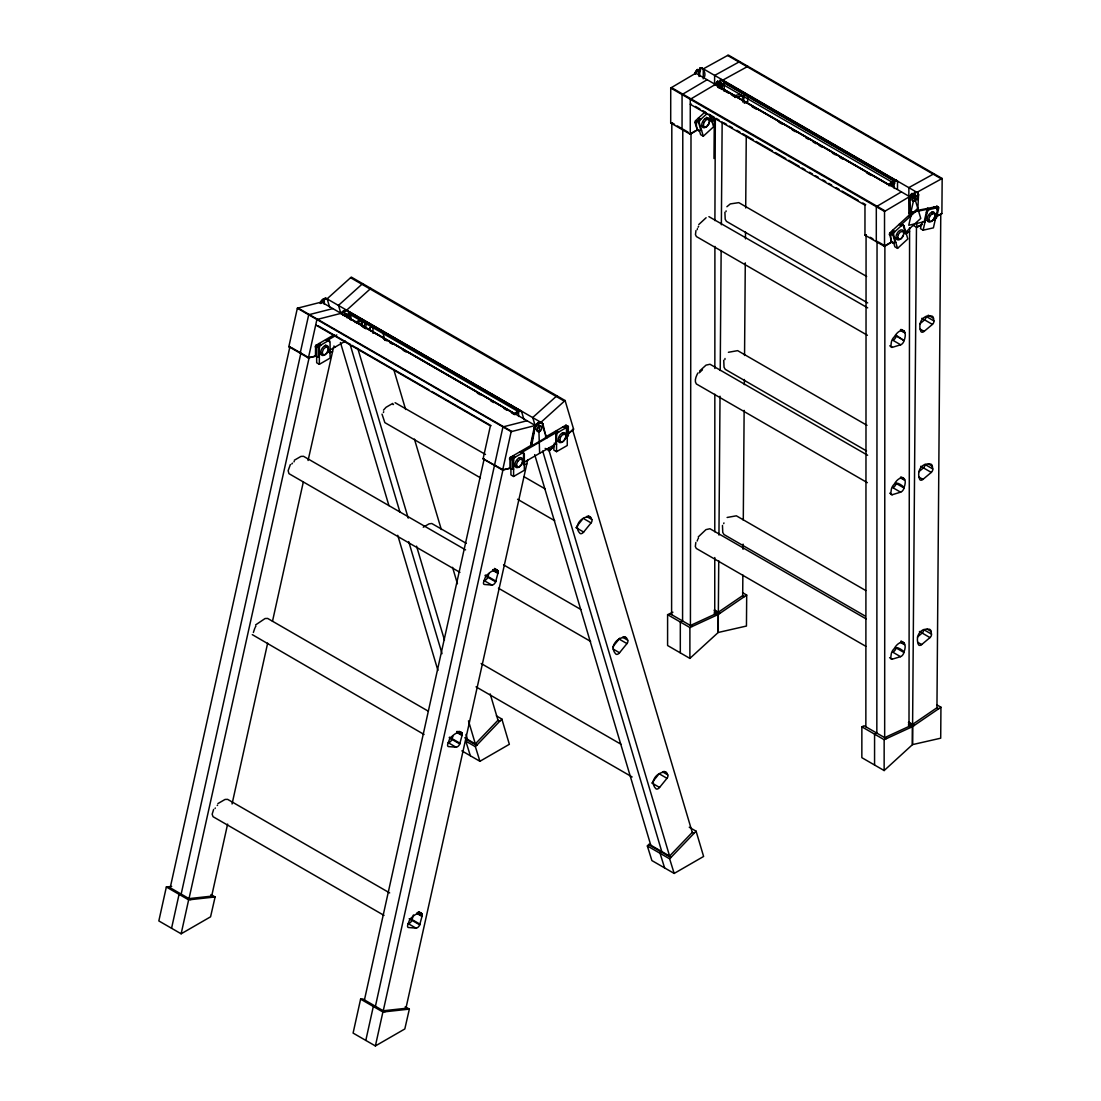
<?xml version="1.0" encoding="UTF-8"?>
<svg xmlns="http://www.w3.org/2000/svg" width="1101" height="1101" viewBox="0 0 1101 1101"><rect width="100%" height="100%" fill="white"/><g stroke="black" fill="none" stroke-linecap="round" stroke-linejoin="round"><path stroke-width="1.5" d="M315.464 356.187L315.602 345.563L333.878 334.855M316.648 356.628L318.561 356.628L318.561 347.572A2.587 1.5 -60 0 1 320.405 344.407L316.648 347.668L316.675 362.78L319.345 364.321L330.066 358.128L330.066 342.218A3.055 1.762 -60 0 0 327.905 340.98L325.593 339.645M319.345 364.321L319.345 348.026A2.587 1.5 -60 0 1 321.189 344.861L327.905 340.98M324.327 304.316L324.327 299.389L323.543 298.935L319.964 303.036L320.749 303.491L324.781 299.128L327.616 299.1M361.513 326.047L361.513 323.157A3.055 1.762 -60 0 1 362.146 321.038M362.298 326.502L362.298 323.611A3.055 1.762 -60 0 1 363.371 320.831M373.005 333.342L373.005 326.102M509.969 468.242L509.969 457.589L530.902 445.423L535.306 425.495L321.506 302.059L297.353 308.225L288.847 346.664L308.404 357.963L315.258 356.229L308.032 357.742M510.974 469.164L512.818 468.778L512.818 459.723A2.587 1.5 -60 0 1 514.649 456.557L510.905 459.819L510.933 474.93L513.603 476.472L524.324 470.278L524.324 454.369A3.055 1.762 -60 0 0 522.163 453.13L519.851 451.795M513.603 476.472L513.603 460.177A2.587 1.5 -60 0 1 515.433 457.011L522.163 453.13M518.571 416.467L518.571 411.54L517.787 411.086L514.497 414.595L511.525 412.889M524.324 463.039L523.539 462.585L523.539 453.915L524.324 454.369M542.931 423.926C539.999 420.197 535.141 425.908 534.742 429.156L531.687 445.877L546.137 437.524L542.931 423.926L540.742 422.22L538.582 422.564L535.912 424.711L534.109 428.11L530.902 443.208L530.902 445.423L532.416 446.29M541.045 426.679A3.138 1.803 -60 0 0 538.527 426.28A3.138 1.803 -60 0 0 536.71 430.078A3.138 1.803 -60 0 0 538.912 431.138L539.641 453.282M545.16 448.382L549.454 450.86L553.872 446.345L553.872 450.13L556.542 451.671L567.263 445.492L567.263 429.197A2.587 1.5 -60 0 0 565.432 428.151L563.12 426.816M554.243 446.566L554.243 444.254M523.374 453.061A3.055 1.762 -60 0 0 521.379 452.676L557.918 431.578A3.055 1.762 -60 0 0 555.757 435.322L555.757 443.978L523.539 462.585M556.542 451.671L556.542 435.762A3.055 1.762 -60 0 1 558.702 432.019L565.432 428.151M566.478 437.799L566.478 428.757A2.587 1.5 -60 0 0 564.648 427.697L568.322 426.252L568.377 435.735L566.478 437.799L567.263 438.253M672.904 612.225L667.605 614.661L667.591 645.516L689.887 658.398L718.127 632.552L718.306 614.441L746.698 595.063L742.583 592.696M862.757 203.011L865.716 204.717L864.973 205.144L864.959 235.119L884.516 246.404L891.631 242.206L889.512 233.178L909.577 214.723L909.591 196.611L695.791 73.175L670.729 88.011L670.702 122.968L690.258 134.253L697.387 130.056L694.951 122.376L695.364 120.89L704.723 112.274L707.035 113.609L700.58 119.514A2.587 1.5 -60 0 0 699.341 122.858L703.305 136.207L713.586 126.794L710.131 115.178M671.61 614.633L671.816 122.748L674.555 124.33M680.308 652.865L680.322 622.01L682.579 620.964L682.785 129.092L688.015 132.106M682.056 129.519L682.07 94.562L707.131 79.726M689.887 658.398L689.9 627.542L667.605 614.661M690.258 134.253L690.272 99.296L715.333 84.46L890.035 185.395M716.49 615.28L714.742 614.275L714.769 557.546M714.783 531.769L714.838 394.241M714.852 368.463L714.907 246.404M714.907 220.627L715.32 119.417L711.604 121.619M886.415 738.647L864.12 725.779L861.863 726.811L861.849 757.667L884.144 770.549L912.385 744.703L912.564 726.591L908.421 724.238M865.854 726.784L866.074 234.898L864.959 235.119M874.566 765.016L874.579 734.161L876.836 733.115L877.043 241.243L876.3 241.669L876.313 206.713L901.389 191.877M884.144 770.549L884.158 739.693L861.863 726.811M884.516 246.404L884.53 211.447L909.591 196.611M894.095 242.812C890.475 244.739 888.617 231.554 894.053 231.21A2.587 1.5 -60 0 0 892.815 234.554L895.003 241.972L894.095 242.812L891.37 242.027L884.887 245.757L884.667 737.642L908.999 726.426L910.733 727.431M908.999 726.426L909.577 231.568L905.848 233.77M909.577 231.568L909.577 227.659M703.222 78.832L703.291 68.881L728.353 55.05L942.167 178.486L941.892 213.594L936.043 216.828M713.998 158.53L714.301 119.101M714.563 85.451L714.645 75.432L739.693 61.601M718.747 560.781L718.347 612.211L742.693 595.6L742.858 575.011M718.953 535.072L720.026 396.209M720.219 370.486L721.155 250.491M721.361 224.769L722.16 121.908M724.141 91.355L724.293 82.492L722.834 80.112L747.909 66.335M743.051 549.289L743.092 544.142M743.285 520.14L744.138 410.37M744.331 384.634L744.372 379.501M744.551 355.485L745.281 262.864M745.46 238.862L745.515 231.994M745.707 207.979L746.258 135.946M744.345 103.274L747.634 101.443L747.662 98.099M746.698 595.063L746.45 626.042L718.292 632.456L718.265 614.468L714.164 612.087M897.48 189.331L897.549 181.101M908.834 195.937L908.889 187.583L933.951 173.752M922.377 222.141L921.798 224.687L916.83 227.425L916.858 223.503M918.482 211.392L917.739 210.965L918.551 194.643L917.078 192.262L942.167 178.486M921.798 224.687L916.459 227.205L912.605 724.362L936.951 707.75L940.777 213.8L941.892 213.594M940.942 707.214L940.708 738.193L912.55 744.606L912.523 726.619L940.942 707.214L936.841 704.846M703.842 77.951C707.998 72.391 698.708 60.527 698.75 73.739M726.054 211.571L726.096 210.855M724.912 359.573L725.008 358.486M917.683 199.721L917.697 193.693L918.482 194.148M911.105 215.603L909.041 212.92L908.917 199.253L912.041 193.294L914.229 196.405L920.753 218.411L905.297 232.559L906.082 233.013M917.312 208.832L910.362 215.177L909.701 199.694L912.825 193.748M892.361 347.324A2.725 1.569 -60 0 1 890.929 345.466L891.356 342.301A5.808 3.344 -60 0 1 894.26 336.865C900.618 326.433 908.421 329.337 903.976 340.952A4.074 2.353 -60 0 1 900.673 344.792L892.361 347.324L889.746 345.81M904.127 487.316C908.38 475.921 899.476 474.765 894.191 484.247A5.808 3.344 -60 0 0 891.301 489.684L890.86 492.849A2.725 1.569 -60 0 0 892.292 494.707L900.604 492.175A4.074 2.353 -60 0 0 903.921 488.335C905.105 486.601 895.815 481.247 896.076 483.807A4.074 2.353 -60 0 1 892.76 487.647L900.604 492.175M904.059 651.806C908.325 640.397 899.407 639.268 894.122 648.737A5.808 3.344 -60 0 0 891.232 654.159L890.792 657.338A2.725 1.569 -60 0 0 892.223 659.182L900.535 656.664A4.074 2.353 -60 0 0 903.838 652.824C905.036 651.09 895.746 645.723 896.008 648.296A4.074 2.353 -60 0 1 892.691 652.136L900.535 656.664M422.178 915.674C422.591 909.784 414.086 914.903 412.614 916.803A5.808 3.344 -60 0 0 408.925 921.592L407.797 924.909A2.725 1.569 -60 0 0 408.526 927.524L415.944 928.102A4.074 2.353 -60 0 0 419.591 925.225L422.178 915.674L418.27 913.403M462.227 734.739C462.599 728.876 454.162 733.954 452.662 735.867A5.808 3.344 -60 0 0 448.96 740.67L447.832 743.987A2.725 1.569 -60 0 0 448.561 746.602L455.979 747.18A4.074 2.353 -60 0 0 459.626 744.304L462.227 734.739L456.998 731.725M498.092 572.63C498.602 566.795 490.083 571.763 488.527 573.745A5.808 3.344 -60 0 0 484.839 578.548L483.711 581.865A2.725 1.569 -60 0 0 484.44 584.48L491.858 585.058A4.074 2.353 -60 0 0 495.505 582.181L498.092 572.63L492.876 569.602M382.006 414.127L384.855 422.619L480.394 477.806M695.956 230.577L695.46 234.637L696.424 236.577L867.409 335.282M695.832 542.449L695.323 546.509L696.3 548.449L865.785 646.301M365.546 328.263L366.124 325.235M171.687 886.401L166.347 886.993L158.833 920.931L181.142 933.799L210.566 916.816L215.108 896.957L210.993 894.59M170.201 887.764L289.921 346.719L288.847 346.664M171.563 928.267L179.064 894.329L181.17 894.095L300.903 353.049L307.427 356.82M308.404 357.963L316.909 319.51L341.049 313.345L515.736 414.293M181.142 933.799L188.643 899.861L215.108 896.957M309.106 357.784L189.014 898.622L211.667 896.131L227.618 824.085M232.063 803.978L267.653 643.122M272.484 621.349L303.257 482.279M308.074 460.493L333.493 347.503M385.006 1011.778L362.711 998.91L360.605 999.144L353.091 1033.082L375.386 1045.95L404.81 1028.967L409.352 1009.108L405.251 1006.741M502.29 469.893L509.502 468.365L502.648 470.113L483.105 458.814L490.399 425.853L315.698 324.988M364.445 999.914L484.179 458.869L483.477 459.034M365.807 1040.417L373.322 1006.479L375.427 1006.245L502.951 426.913L527.104 420.747M375.386 1045.95L382.9 1012.012L409.352 1009.108M502.648 470.113L511.167 431.661L535.306 425.495M502.992 469.728L383.258 1010.773L405.925 1008.296L407.659 1009.3M405.925 1008.296L527.751 459.654M698.997 76.506L700.855 68.358L702.823 68.537M719.297 84.529C717.824 80.662 722.339 77.4 723.44 81.543L894.384 180.234M719.861 85.933L721.196 80.098L722.834 80.112M720.288 87.763L721.238 83.538L720.508 83.112A3.138 1.803 -60 0 1 721.747 86.195M742.487 101.072L743.244 97.755A2.587 1.5 -60 0 0 742.019 95.815L739.707 94.48L733.28 95.952M743.051 102.338L744.551 95.759M892.264 185.463L892.897 182.642A3.138 1.803 -60 0 1 894.205 183.124M892.994 185.89L894.329 180.055L896.861 180.757M893.627 187.019L895.113 180.509L897.852 181.555M909.096 216.236L910.21 211.351M913.183 198.318C912.44 193.404 915.523 189.372 918.358 193.707M911.559 212.961L908.765 225.265L924.179 221.755L926.354 212.204A3.055 1.762 -60 0 1 929.051 208.984L910.83 212.534L913.472 200.891L914.215 201.318L915.495 195.689L914.766 195.262A3.138 1.803 -60 0 1 916.28 196.253M914.119 198.084L915.44 192.248L917.078 192.262M921.427 224.466L920.477 228.636L923.147 230.192L933.4 227.852L937.488 209.906A2.587 1.5 -60 0 0 936.263 207.965L933.965 206.63M923.147 230.192L927.138 212.658A3.055 1.762 -60 0 1 929.836 209.438L936.263 207.965M935.217 219.87L934.432 219.416L935.575 214.434M723.729 523.663L723.935 522.906M488.899 573.511L487.66 577.653A4.074 2.353 -60 0 1 484.013 580.53L491.858 585.058M453.02 735.633L451.795 739.776A4.074 2.353 -60 0 1 448.148 742.652L455.979 747.18M415.944 928.102L408.099 923.588A4.074 2.353 -60 0 0 411.746 920.697L413.398 915M694.511 74.207L697.456 69.391L700.153 76.313M213.622 809.455L212.149 814.217L213.044 816.694L384.029 915.399M383.409 412.517L383.712 411.746M698.24 69.845L695.474 74.056L694.69 73.602M715.031 85.341L717.797 81.144L720.068 86.621M888.947 185.752L891.714 181.555L894.411 188.464M716.022 85.204L718.581 81.584M892.498 181.995L889.938 185.615L715.237 84.749M290.361 464.526L288.145 470.678L288.957 473.65L459.943 572.355M697.883 373.019C696.217 376.06 693.947 380.974 696.369 383.96L867.34 482.665M347.159 310.386L344.338 310.413L340.911 313.62L515.598 414.485L519.493 411.072L522.397 411.815M341.682 314.074C346.375 306.766 351.439 312.01 351.013 320.033M383.478 410.15L386.052 407.287L392.727 403.42M369.096 329.282L371.161 326.667M576.869 526.237L582.181 519.686M590.673 517.442A5.808 3.344 -60 0 0 586.984 516.919C579.58 518.337 573.717 527.007 580.007 533.393A4.074 2.353 -60 0 0 583.654 532.058L591.072 522.906A2.725 1.569 -60 0 0 591.801 519.466L590.673 517.442L588.058 515.942M612.748 646.92L619.12 639.075L626.951 643.603L619.533 652.755A4.074 2.353 -60 0 1 615.886 654.09C609.596 647.705 615.459 639.034 622.849 637.603A5.808 3.344 -60 0 1 626.552 638.14L627.68 640.149A2.725 1.569 -60 0 1 626.951 643.603M652.783 781.614L658.095 775.076M666.587 772.833A5.808 3.344 -60 0 0 662.898 772.296C655.494 773.728 649.631 782.398 655.921 788.784A4.074 2.353 -60 0 0 659.568 787.449L666.986 778.297A2.725 1.569 -60 0 0 667.715 774.856L666.587 772.833L663.972 771.319M698.213 536.958L705.961 529.622L709.952 528.741L866.06 618.872M255.611 624.914L265.08 618.528L267.653 618.432L428.22 711.136M726.894 206.74L730.293 203.919L738.799 202.639L866.666 276.461M698.763 224.549L706.099 217.75M470.347 755.754L465.806 741.152L467.498 739.377L466.026 734.436M490.179 693.919L497.996 720.233L475.343 743.904L468.475 720.838M501.85 719.036L509.35 744.304L479.926 761.286L475.384 746.684L501.85 719.036L496.372 715.884M689.254 827.236L696.093 831.186L703.608 856.454L674.184 873.437L651.888 860.569L647.347 845.967L649.039 844.192L671.335 857.06M567.965 434.221L573.593 429.142L572.52 429.583L692.254 832.384L669.587 856.055L549.082 450.653L553.872 446.345M674.184 873.437L669.642 858.835L696.093 831.186M697.112 121.509C695.048 123.904 697.456 134.226 700.759 129.822L698.557 122.404A2.587 1.5 -60 0 1 699.796 119.059L697.112 121.509L695.598 120.642M329.598 307.069L327.135 298.798L351.288 277.08L565.088 400.53L573.593 429.142M362.628 283.631L338.489 305.349L340.842 313.303M370.831 288.366L346.705 310.152M556.886 395.782L532.733 417.499L535.1 425.454M540.963 422.302L565.088 400.53M711.824 120.862L711.04 120.408L714.521 117.215M699.617 370.996L706.03 365.133L710.021 364.252L867.629 455.25M699.947 372.097L702.466 369.798M918.041 209.259L900.508 225.306A3.055 1.762 -60 0 1 903.081 225.21M897.549 248.358L893.599 235.008A2.587 1.5 -60 0 1 894.838 231.664L901.292 225.76A3.055 1.762 -60 0 1 903.962 225.911L907.83 238.945L897.549 248.358L894.879 246.803L893.558 242.358M567.607 434.014L572.892 429.803M325.827 347.09L323.501 349.113L322.276 352.21L322.854 354.55L324.919 354.783L327.245 352.76L328.483 349.664L327.892 347.324L325.827 347.09A5.546 3.207 -60 0 0 325.483 345.067M919.83 323.873L924.592 319.882A2.725 1.569 -60 0 0 926.079 316.648M924.111 331.387L932.437 324.396A2.725 1.569 -60 0 0 933.882 320.9L933.483 318.217A5.808 3.344 -60 0 0 930.606 316.083C921.785 314.872 917.807 324.327 920.808 331.332A4.074 2.353 -60 0 0 924.111 331.387L920.188 329.116M918.688 471.875L923.45 467.884A2.725 1.569 -60 0 0 924.895 464.388L932.74 468.916A2.725 1.569 -60 0 1 931.281 472.412L922.955 479.389A4.074 2.353 -60 0 1 919.665 479.334C916.665 472.329 920.642 462.888 929.464 464.085A5.808 3.344 -60 0 1 932.327 466.218L932.74 468.916M917.408 637.052L922.156 633.061A2.725 1.569 -60 0 0 923.615 629.566L931.46 634.093A2.725 1.569 -60 0 1 930.001 637.589L921.675 644.567A4.074 2.353 -60 0 1 918.385 644.512C915.385 637.507 919.363 628.065 928.184 629.263A5.808 3.344 -60 0 1 931.047 631.396L931.46 634.093M697.951 129.56L697.387 130.056M217.874 803.606L225.044 799.45L227.604 799.354L389.671 892.925M711.232 121.413L714.948 119.211M905.476 233.563L907.967 232.091M695.736 130.592L689.887 134.033M423.252 527.2L429.087 523.856L431.798 523.512L466.37 543.399M691.015 103.852L690.272 104.278L864.973 205.144M671.073 123.174L671.816 122.748M355.238 322.524L359.38 320.143M336.782 334.938L327.121 340.526A3.055 1.762 -60 0 1 329.282 341.764M356.765 323.405L362.284 320.212M329.282 350.435L345.397 341.131M865.331 235.325L866.074 234.898M566.864 425.743L565.914 425.192L545.353 437.069L546.88 437.95M884.144 246.184L884.887 245.757M294.284 460.259L300.958 456.406L303.518 456.309L465.585 549.881M323.543 298.935L327.121 298.908M517.787 411.086L520.759 410.604M936.951 215.92L941.149 214.007M728.394 352.292L737.656 350.641L866.996 425.33M727.114 517.47L736.363 515.818L865.716 590.508M714.742 614.275L690.423 625.492L691.001 133.827M689.9 627.542L718.306 614.441M884.158 739.693L912.564 726.591M332.846 308.597L308.707 314.762L300.188 353.215L300.903 353.049M328.979 352.389L332.172 351.577M329.35 352.609L332.543 351.797M523.608 464.76L526.801 463.948M289.219 346.884L289.921 346.719M483.105 458.814L503.363 469.934M735.028 97.494A3.055 1.762 -60 0 1 735.578 97.287L742.019 95.815M916.954 210.511L937.295 206.451M910.83 212.534L914.972 211.598M934.432 219.416L936.442 218.108L938.836 207.607L938.286 206.892L935.492 207.511A2.587 1.5 -60 0 1 936.703 209.451L937.488 209.906M395.094 402.691L485.513 454.465M708.893 216.636L867.684 307.867M701.709 67.918L917.973 192.95M727.61 55.463L941.424 178.912M722.05 79.657L723.164 80.277M895.966 180.069L897.081 180.688M916.293 191.808L917.422 192.427M701.337 67.808L702.121 68.262M700.938 67.78L701.722 68.234M721.279 79.52L722.063 79.974M723.151 80.703L894.095 179.394M895.196 179.931L895.98 180.385M915.523 191.67L916.307 192.124M917.408 192.854L918.193 193.308M700.511 67.808L701.296 68.262M720.852 79.547L721.637 80.001M723.329 81.102L894.273 179.793M894.769 179.958L895.553 180.413M915.096 191.698L915.881 192.152M700.071 67.904L700.855 68.358M720.412 79.644L721.196 80.098M894.329 180.055L895.113 180.509M914.656 191.794L915.44 192.248M723.508 82.038L894.452 180.729M917.766 194.189L918.551 194.643M723.522 82.561L894.466 181.252M917.78 194.712L918.564 195.166M936.648 206.025L938.162 206.905M723.481 84.805L894.425 183.495M697.016 69.803L697.8 70.258M717.357 81.543L718.141 81.997M891.273 181.954L892.058 182.408M911.6 193.693L912.385 194.148M696.589 70.258L697.373 70.712M716.93 81.997L717.714 82.451M890.847 182.408L891.631 182.862M911.174 194.148L911.958 194.602M721.224 88.452L719.242 83.827A3.138 1.803 -60 0 0 717.714 86.566M696.19 70.753L696.974 71.207M716.531 82.492L717.315 82.947M742.459 97.301L743.244 97.755M890.448 182.904L891.232 183.358M910.775 194.643L911.559 195.097M695.818 71.29L696.603 71.744M716.145 83.029L716.93 83.483M890.062 183.44L890.847 183.895M910.403 195.18L911.188 195.634M747.634 101.443L746.891 101.856M695.474 71.84L696.259 72.294M715.815 83.58L716.6 84.034M889.732 183.991L890.516 184.445M910.059 195.73L910.844 196.184M695.171 72.418L695.956 72.872M715.512 84.158L716.283 84.612M889.429 184.569L890.2 185.023M909.756 196.308L910.541 196.762M694.91 73.01L695.694 73.464M909.495 196.9L910.279 197.354M718.003 87.062L722.462 89.635M725.435 91.355L728.408 93.076M731.381 94.782L735.84 97.356M752.189 106.797L756.648 109.384M778.944 122.252L781.916 123.973M792.321 129.973L795.294 131.693M805.698 137.694L808.671 139.414M813.13 141.988L816.102 143.708M819.075 145.428L822.048 147.135M832.452 153.149L835.425 154.856M839.884 157.443L842.857 159.15M866.638 172.885L871.097 175.458M909.275 197.506L910.059 197.946M734.807 96.833L735.578 97.287M927.537 208.103L929.836 209.438M909.109 198.097L909.894 198.552M908.986 198.675L909.77 199.13M908.917 199.253L909.701 199.694M908.889 199.79L909.674 200.244M926.354 212.204L927.138 212.658M917.518 208.075L918.303 208.516M909.041 212.92L909.825 213.36M924.179 221.755L924.964 222.209M912.536 224.948L916.83 227.425M671.459 87.585L885.273 211.02M670.729 88.011L884.53 211.447M903.962 225.911L903.192 225.457L904.871 231.141M695.447 106.425L699.892 108.985M702.851 110.692L705.824 112.398M708.783 114.119L713.214 116.678M716.187 118.385L719.146 120.092M723.577 122.665L726.55 124.372M729.509 126.078L732.468 127.785M736.913 130.358L739.872 132.065M742.831 133.772L753.194 139.758M756.153 141.465L772.434 150.865M775.407 152.571L785.77 158.558M788.729 160.264L799.092 166.251M802.051 167.958L805.01 169.678M809.455 172.238L812.414 173.944M815.373 175.651L818.332 177.371M822.777 179.931L825.736 181.637M828.695 183.344L831.654 185.064M836.099 187.624L839.058 189.331M842.017 191.037L858.312 200.451M898.98 224.425L901.292 225.76M698.282 118.179L700.58 119.514M892.526 230.329L894.838 231.664M698.557 122.404L699.341 122.858M889.842 232.793L891.37 233.66M892.815 234.554L893.599 235.008M694.951 122.376L696.465 123.243M889.195 234.527L890.723 235.408M700.759 129.822L701.543 130.262M895.003 241.972L895.787 242.413M697.126 129.712L698.653 130.592M891.383 241.862L892.897 242.743M703.305 136.207L700.621 134.652L699.3 130.207M677.308 125.913L681.423 128.294M870.189 237.279L872.928 238.862M878.35 241.986L885.245 245.977M928.253 315.189L933.483 318.217M926.051 316.372L933.882 320.9M921.854 318.285L932.437 324.396M867.684 302.913L726.44 221.37L725.201 219.25L724.898 212.259M901.499 329.488L904.251 331.236M901.747 329.97L904.361 331.484M900.535 329.502L904.444 331.773M900.59 329.805L904.513 332.075M900.618 330.135L904.54 332.392M900.618 330.479L904.54 332.736M896.228 336.066L904.072 340.594L896.352 335.406L896.145 336.424A4.074 2.353 -60 0 1 892.828 340.264L900.673 344.792M928.404 463.948L932.327 466.218M920.697 466.301L931.281 472.412M919.032 477.132L922.955 479.389M866.528 450.915L725.298 369.372L724.045 367.252L723.742 360.261M901.581 477.105L904.306 478.866M901.774 477.641L904.389 479.155M900.522 477.187L904.444 479.458M900.563 477.517L904.471 479.775M900.563 477.862L904.485 480.119M896.173 483.449L904.004 487.977M889.691 493.193L892.292 494.707M350.572 277.727L564.386 401.177M927.125 629.125L931.047 631.396M565.914 425.192L568.391 426.624M919.418 631.479L930.001 637.589M566.478 428.757L567.263 429.197M556.404 430.697L558.702 432.019M326.144 298.33L542.49 423.252M325.758 298.261L326.543 298.715M346.099 310L346.884 310.454M347.696 310.964L520.801 410.866M540.343 422.151L541.128 422.605M541.94 423.114L542.724 423.555M325.346 298.261L326.13 298.715M345.673 310L346.457 310.454M347.888 311.322L520.374 410.866M539.93 422.151L540.715 422.605M324.905 298.343L325.69 298.784M345.246 310.083L346.031 310.537M348.04 311.748L520.47 411.292M539.49 422.233L540.274 422.688M543.082 424.353L542.298 423.899L544.912 433.285M324.451 298.467L325.235 298.921M344.792 310.221L345.576 310.661M518.709 410.632L519.493 411.072M539.05 422.371L539.834 422.825M323.997 298.674L324.781 299.128M344.338 310.413L345.122 310.867M518.254 410.824L519.039 411.279M538.582 422.564L539.366 423.018M343.87 310.675L345.397 314.294M538.128 422.825L539.641 426.445L539.641 431.564L538.912 431.138M348.549 313.592L518.007 411.416M917.752 642.31L921.675 644.567M323.075 299.211L323.859 299.665M343.416 310.95L344.2 311.404M517.332 411.361L518.117 411.815M537.66 423.101L538.444 423.555M322.621 299.541L323.405 299.995M342.948 311.28L343.732 311.734M516.864 411.691L517.649 412.146M537.205 423.431L537.99 423.885M322.166 299.926L322.951 300.367M342.507 311.666L343.292 312.12M516.424 412.077L517.209 412.517M536.751 423.816L537.536 424.27M321.726 300.353L322.51 300.807M342.067 312.092L342.851 312.546M361.513 323.157L362.298 323.611M515.984 412.503L516.768 412.958M536.325 424.243L537.109 424.697M555.757 435.322L556.542 435.762M321.313 300.821L322.098 301.275M341.654 312.56L342.439 313.014M515.571 412.971L516.355 413.425M535.912 424.711L536.696 425.165M320.928 301.344L321.712 301.784M341.269 313.083L342.053 313.537M515.185 413.494L515.97 413.935M535.513 425.234L536.297 425.688M865.248 616.092L724.004 534.549L722.765 532.43L722.462 525.438M320.57 301.88L321.354 302.335M535.155 425.77L535.939 426.225M320.24 302.445L321.024 302.899M362.876 327.066L365.849 328.772M383.685 339.08L386.657 340.787M389.63 342.507L392.603 344.228M403.007 350.228L405.98 351.948M477.339 393.14L480.311 394.86M490.716 400.874L493.688 402.581M504.093 408.595L507.066 410.301M534.838 426.335L535.623 426.789M534.549 426.927L535.334 427.381M534.302 427.518L535.086 427.972M534.109 428.11L534.893 428.564M545.353 434.854L546.137 435.308M533.957 428.702L534.742 429.156M901.031 641.002L903.99 642.874M901.513 641.594L904.114 643.094M901.623 641.842L904.238 643.356M901.705 642.131L904.32 643.631M901.76 642.433L904.375 643.934M901.788 642.75L904.403 644.264M900.494 642.351L904.403 644.608M554.243 443.111L556.542 444.432M896.104 647.938L903.935 652.466M298.068 308.046L511.869 431.496M297.353 308.225L511.167 431.661M530.902 443.208L531.687 443.662M317.886 325.676L348.976 343.622M351.935 345.342L428.922 389.782M431.881 391.488L491.101 425.688M889.608 657.682L892.223 659.182M333.809 346.072L335.337 346.939M318.877 343.526L321.189 344.861M513.135 455.676L515.433 457.011M316.083 345.136L317.597 346.017M510.327 457.287L511.855 458.167M318.561 347.572L319.345 348.026M512.818 459.723L513.603 460.177M315.134 346.787L316.648 347.668M509.378 458.938L510.905 459.819M742.693 595.6L744.441 596.604M936.951 707.75L938.685 708.755M318.561 356.628L319.345 357.082M512.818 468.778L513.603 469.232M315.134 355.747L317.611 357.178M509.378 467.897L511.869 469.329M524.172 476.788L544.981 488.803M586.572 516.452L591.801 519.466M291.297 347.503L299.527 352.251M583.241 518.378L591.072 522.906M575.809 527.544L583.654 532.058M714.425 609.954L720.095 613.216M908.683 722.105L914.339 725.366M714.15 610.367L719.627 613.532M908.408 722.517L913.885 725.683M517.566 499.262L554.739 520.732M714.205 613.491L716.944 615.074M908.463 725.642L911.201 727.224M669.862 613.629L692.157 626.497M503.542 564.854L580.86 609.486M623.937 636.626L626.552 638.14M622.45 637.135L627.68 640.149M494.39 568.419L497.556 570.318M494.996 568.887L497.845 570.745M495.34 569.506L497.955 571.006M495.422 569.781L498.037 571.295M495.478 570.084L498.092 571.598M494.198 569.657L498.12 571.928M494.198 570.001L498.12 572.272M492.821 569.974L498.037 572.988M492.739 570.359L497.969 573.373M485.335 575.039L495.918 581.149L495.67 581.823L485.087 575.713M612.996 648.984L619.533 652.755M498.436 588.195L590.618 641.415M481.137 663.504L620.895 744.193M662.485 771.829L667.715 774.856M659.155 773.769L666.986 778.297M651.723 782.921L659.568 787.449M476.031 686.845L632.139 776.976M497.996 720.233L499.744 721.238M692.254 832.384L693.988 833.388M459.351 731.353L462.076 733.128M459.544 731.904L462.159 733.404M458.291 731.449L462.214 733.72M458.333 731.78L462.241 734.037M457.025 731.367L462.241 734.381M456.943 732.096L462.172 735.11M456.86 732.468L462.09 735.496M464.76 737.794L477.077 744.909M467.072 739.831L476.65 745.363M648.613 844.632L670.908 857.514M465.806 741.152L475.384 746.684M647.347 845.967L669.642 858.835M449.469 737.161L460.053 743.271M449.208 737.835L459.791 743.946M461.87 750.868L479.926 761.286M424.064 734.477L252.28 634.63M419.027 911.862L421.793 913.569M419.316 912.289L421.931 913.802M419.426 912.55L422.041 914.05M418.201 912.068L422.123 914.339M418.256 912.385L422.178 914.642M418.284 912.701L422.206 914.972M418.284 913.046L422.206 915.316M416.907 913.018L422.123 916.046M416.825 913.403L422.055 916.417M412.173 919.665L420.004 924.193M409.173 918.757L419.756 924.868M211.103 895.512L213.842 897.095M405.347 1007.663L408.086 1009.245M211.667 896.131L213.415 897.15M168.453 886.759L190.748 899.627M166.347 886.993L188.643 899.861M360.605 999.144L382.9 1012.012M664.605 867.918L660.063 853.303L661.756 851.527L542.71 451.066M548.615 448.024L549.454 450.86M534.687 454.617L650.774 845.196M521.406 411.003L523.98 419.632M383.162 333.878L385.116 340.457M393.91 370.046L405.636 409.503M414.43 439.093L441.308 529.512M452.552 567.332L457.438 583.778M357.77 348.384L408.223 518.131M416.55 546.151L444.474 640.08M349.939 343.856L399.897 511.951M408.719 541.623L442.024 653.691M340.429 342.466L388.928 505.62M397.736 535.279L437.909 670.426M717.797 81.144L718.747 84.364M709.773 116.142L711.04 120.408M348.48 313.317L350.228 319.579M915.165 199.735A3.138 1.803 -60 0 1 914.174 200.602M913.059 200.933A3.138 1.803 -60 0 1 911.917 199.075A3.138 1.803 -60 0 1 913.5 195.978M897.852 237.458A5.546 3.207 -60 0 1 895.829 238.38M903.563 234.375A5.546 3.207 -60 0 0 899.269 230.783L898.292 231.692A5.546 3.207 -60 0 0 896.861 239.509A5.546 3.207 -60 0 0 903.081 235.697M915.495 195.689A3.138 1.803 -60 0 1 916.651 198.964A3.138 1.803 -60 0 1 913.046 201.029A3.138 1.803 -60 0 1 914.229 196.405M697.194 229.669A5.808 3.344 -60 0 1 697.456 228.678M698.089 227.219A5.808 3.344 -60 0 1 698.653 226.297M697.167 541.045A5.808 3.344 -60 0 1 697.511 540.068M697.951 539.091A5.808 3.344 -60 0 1 698.516 538.169M699.231 372.84A5.808 3.344 -60 0 1 699.575 372.455M696.066 73.203A3.138 1.803 -60 0 1 696.41 72.46M699.617 70.629A3.138 1.803 -60 0 0 698.653 70.492L699.383 70.918A3.138 1.803 -60 0 1 699.906 70.891M706.539 117.27A5.546 3.207 -60 0 1 706.87 119.403M702.576 125.927A5.546 3.207 -60 0 1 700.676 126.188M721.238 83.538A3.138 1.803 -60 0 1 722.82 85.162A3.138 1.803 -60 0 1 721.1 88.548M718.389 87.695A3.138 1.803 -60 0 1 719.985 84.254M741.234 95.36A2.587 1.5 -60 0 1 741.868 95.388M893.64 183.069A3.138 1.803 -60 0 1 894.618 183.206M932.162 211.777A5.546 3.207 -60 0 1 932.354 214.007M928.845 219.773A5.546 3.207 -60 0 1 926.849 220.53M516.658 465.241A5.546 3.207 -60 0 1 514.649 466.108M291.793 464.016A5.808 3.344 -60 0 1 292.439 463.163M293.898 461.842A5.808 3.344 -60 0 1 294.284 461.594M215.067 808.464A5.808 3.344 -60 0 1 215.314 807.983M217.227 805.478A5.808 3.344 -60 0 1 217.599 805.161M253.395 632.483A2.725 1.569 -60 0 1 253.588 631.836L254.716 628.52A5.808 3.344 -60 0 1 254.895 628.024M255.349 627.047A5.808 3.344 -60 0 1 255.914 626.125M321.685 302.224A3.138 1.803 -60 0 1 322.221 301.66M343.085 315.519A3.138 1.803 -60 0 1 345.508 313.579A3.138 1.803 -60 0 1 346.87 315.147M322.414 353.091A5.546 3.207 -60 0 1 319.51 353.889M344.283 315.271A3.138 1.803 -60 0 1 347.145 314.28A3.138 1.803 -60 0 1 346.966 317.749M370.899 326.474A5.546 3.207 -60 0 1 369.289 328.814M363.936 327.093A5.546 3.207 -60 0 1 366.344 322.139M393.112 404.562A5.808 3.344 -60 0 1 393.484 404.411M619.684 638.181A2.725 1.569 -60 0 1 619.326 638.8M563.285 433.285A5.546 3.207 -60 0 1 563.272 434.468M559.872 440.29A5.546 3.207 -60 0 1 557.863 441.129M560.381 437.4L559.79 440.414L561.028 442.093L563.354 441.432L565.405 438.817L565.997 435.79L564.772 434.124L562.446 434.785L560.381 437.4M703.966 122.486L703.374 125.514L704.585 127.207L706.911 126.546L708.975 123.945L709.581 120.917L708.356 119.238L706.03 119.885L703.966 122.486M898.223 234.637L897.618 237.665L898.843 239.357L901.168 238.711L903.233 236.109L903.838 233.068L902.614 231.389L900.288 232.036L898.223 234.637M517.745 461.264L516.52 464.361L517.112 466.7L519.177 466.934L521.502 464.911L522.727 461.814L522.135 459.475L520.085 459.241L517.745 461.264M930.125 215.658L928.886 218.741L929.464 221.095L931.529 221.342L933.854 219.333L935.093 216.236L934.515 213.883L932.451 213.649L930.125 215.658M705.012 118.633L704.034 119.541A5.546 3.207 -60 0 0 703.085 127.647A5.546 3.207 -60 0 0 709.416 121.798A5.546 3.207 -60 0 0 705.012 118.633M325.029 345.686L324.011 346.292A5.546 3.207 -60 0 0 321.258 354.825A5.546 3.207 -60 0 0 327.864 350.944A5.546 3.207 -60 0 0 325.029 345.686M519.287 457.837L518.254 458.443A5.546 3.207 -60 0 0 515.502 466.975A5.546 3.207 -60 0 0 522.122 463.094A5.546 3.207 -60 0 0 519.287 457.837M562.611 432.831L561.579 433.422A5.546 3.207 -60 0 0 558.744 441.955A5.546 3.207 -60 0 0 565.364 438.184A5.546 3.207 -60 0 0 562.611 432.831M932.808 211.956L931.831 212.163A5.546 3.207 -60 0 0 927.372 220.393A5.546 3.207 -60 0 0 933.689 219.003A5.546 3.207 -60 0 0 932.808 211.956M540.219 431.138A3.138 1.803 -60 0 0 541.21 426.293A3.138 1.803 -60 0 0 537.508 429.569A3.138 1.803 -60 0 0 540.219 431.138"/></g></svg>
